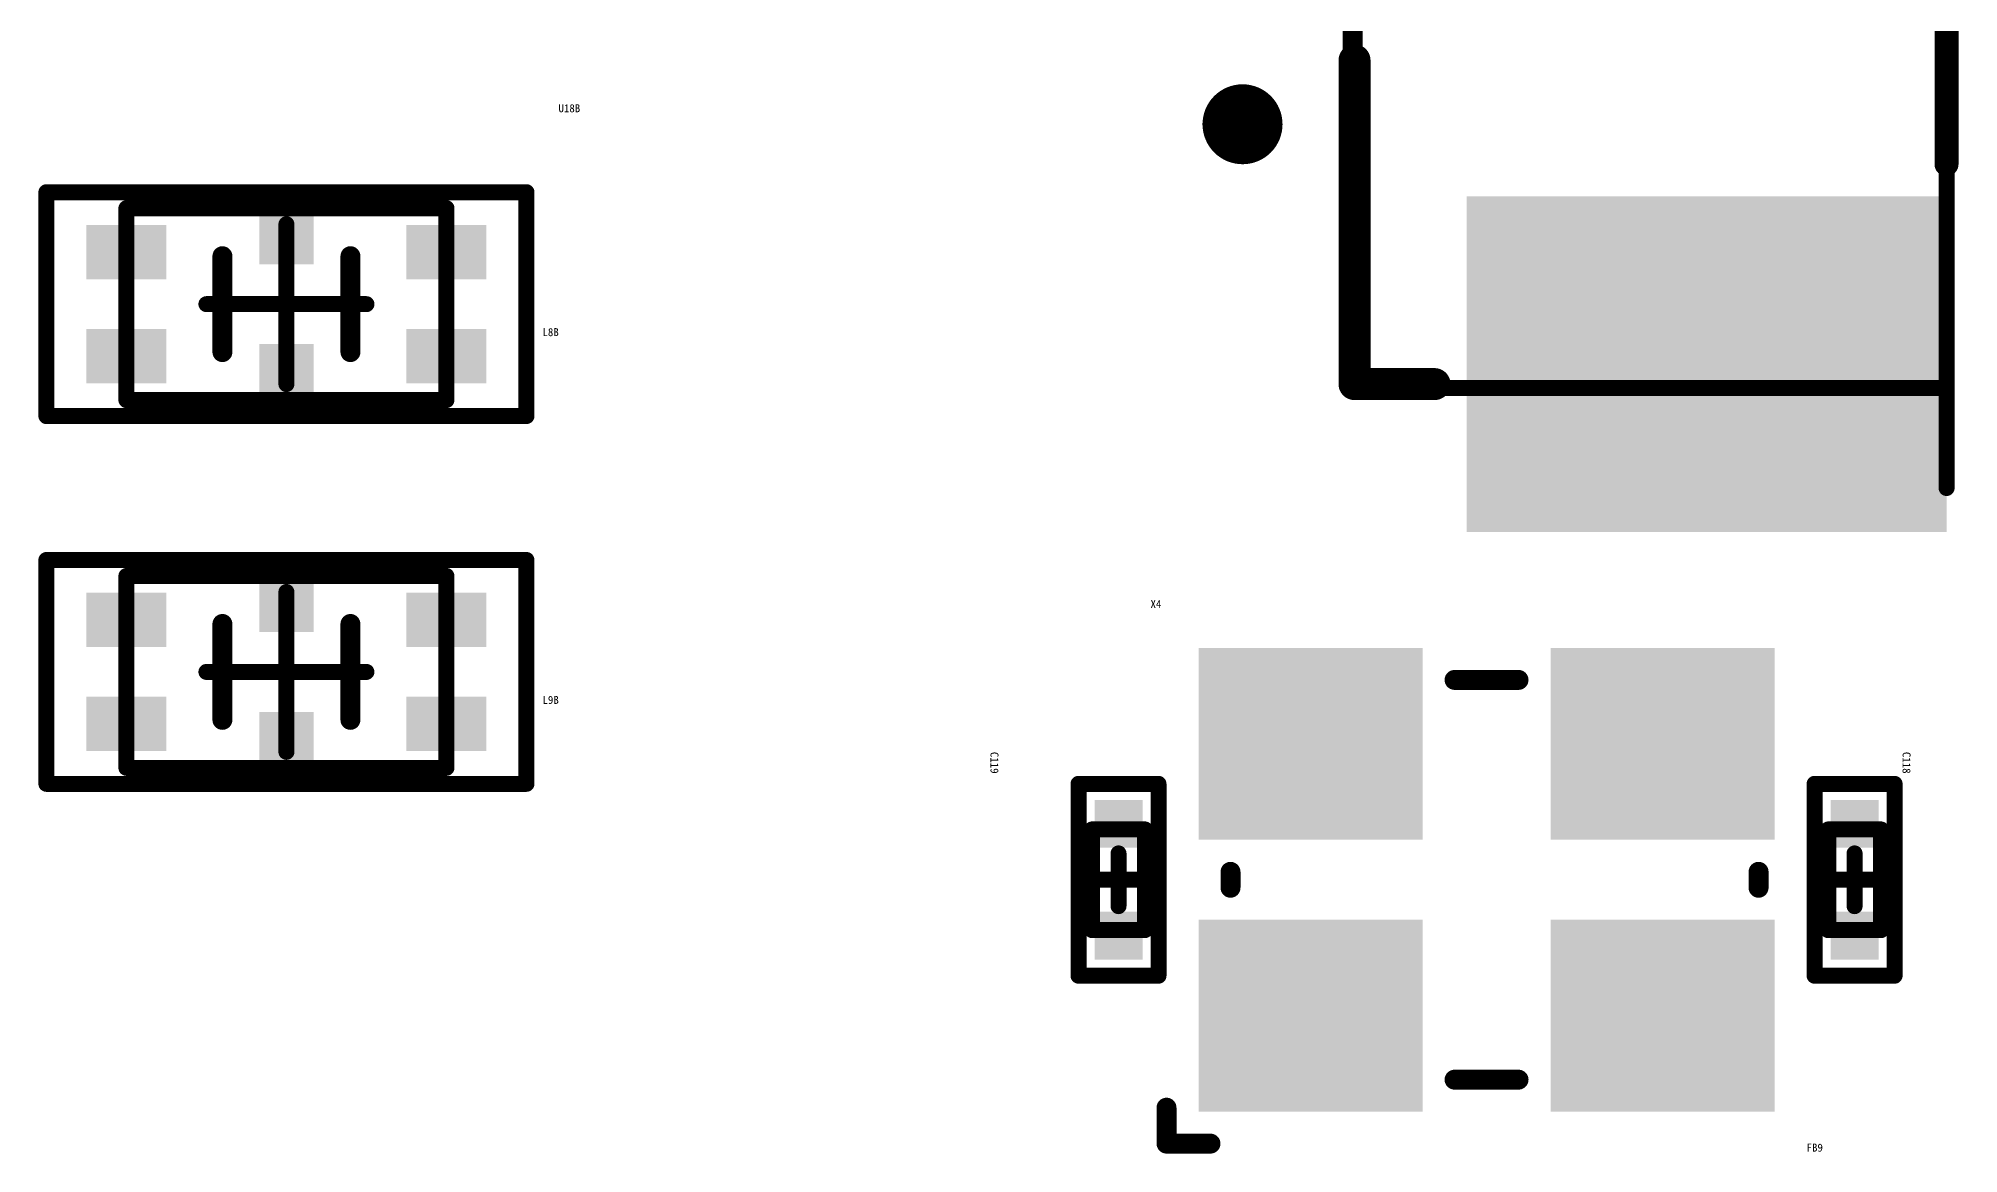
# Model space of a CAD drawing. Header units: millimetres. Extents: x 4 to 123, y 21 to 97.
# Drawn here: x 42.35 to 54.35, y 47.09 to 54.06 of the extents above; entities that cross this region are included whole.
import ezdxf

# ---------------------------------------------------------------- set-up
doc = ezdxf.new("R2010")
doc.units = ezdxf.units.MM
for name, color, linetype in [('Mechanical13', 56, 'Continuous'), ('Mechanical15', 56, 'Continuous'), ('Mechanical9', 56, 'Continuous'), ('TopLayer', 1, 'Continuous'), ('TopOverlay', 2, 'Continuous'), ('TopPaste', 8, 'Continuous')]:
    doc.layers.add(name, color=color, linetype=linetype)

msp = doc.modelspace()

# ---------------------------------------------------------------- linework, layer by layer
at = {"layer": 'Mechanical13', "const_width": 0.1}
for points in [[(50.575, 51.9), (50.575, 58.5)], [(54.275, 51.25), (54.275, 58.5)], [(50.575, 51.875), (54.275, 51.875)], [(48.935, 48.485), (48.935, 49.115)], [(48.935, 49.115), (49.265, 49.115)], [(49.265, 48.485), (49.265, 49.115)], [(53.535, 48.485), (53.535, 49.115)], [(53.535, 49.115), (53.865, 49.115)], [(53.865, 48.485), (53.865, 49.115)], [(48.935, 48.485), (49.265, 48.485)], [(53.535, 48.485), (53.865, 48.485)]]:
    msp.add_lwpolyline(points, dxfattribs=at)
at = {"layer": 'Mechanical13', "const_width": 0.05}
for points in [[(50.55, 51.9, 1), (50.6, 51.9, 1)], [(50.55, 51.875, 1), (50.6, 51.875, 1)], [(54.25, 51.875, 1), (54.3, 51.875, 1)], [(54.25, 51.25, 1), (54.3, 51.25, 1)], [(48.91, 49.115, 1), (48.96, 49.115, 1)], [(48.91, 49.115, 1), (48.96, 49.115, 1)], [(49.24, 49.115, 1), (49.29, 49.115, 1)], [(49.24, 49.115, 1), (49.29, 49.115, 1)], [(53.51, 49.115, 1), (53.56, 49.115, 1)], [(53.51, 49.115, 1), (53.56, 49.115, 1)], [(53.84, 49.115, 1), (53.89, 49.115, 1)], [(53.84, 49.115, 1), (53.89, 49.115, 1)], [(48.91, 48.485, 1), (48.96, 48.485, 1)], [(48.91, 48.485, 1), (48.96, 48.485, 1)], [(49.24, 48.485, 1), (49.29, 48.485, 1)], [(49.24, 48.485, 1), (49.29, 48.485, 1)], [(53.51, 48.485, 1), (53.56, 48.485, 1)], [(53.51, 48.485, 1), (53.56, 48.485, 1)], [(53.84, 48.485, 1), (53.89, 48.485, 1)], [(53.84, 48.485, 1), (53.89, 48.485, 1)]]:
    msp.add_lwpolyline(points, format="xyb", close=True, dxfattribs=at)
at = {"layer": 'Mechanical15', "const_width": 0.1}
for points in [[(50.55, 51.9), (50.55, 58.5)], [(54.275, 51.25), (54.275, 58.5)], [(42.4, 51.7), (42.4, 53.1)], [(42.4, 53.1), (45.4, 53.1)], [(45.4, 51.7), (45.4, 53.1)], [(43.9, 51.9), (43.9, 52.9)], [(43.4, 52.4), (44.4, 52.4)], [(50.55, 51.875), (54.275, 51.875)], [(42.4, 51.7), (45.4, 51.7)], [(42.4, 49.4), (42.4, 50.8)], [(42.4, 50.8), (45.4, 50.8)], [(45.4, 49.4), (45.4, 50.8)], [(43.9, 49.6), (43.9, 50.6)], [(43.4, 50.1), (44.4, 50.1)], [(42.4, 49.4), (45.4, 49.4)], [(48.85, 48.2), (48.85, 49.4)], [(48.85, 49.4), (49.35, 49.4)], [(49.35, 48.2), (49.35, 49.4)], [(53.45, 48.2), (53.45, 49.4)], [(53.45, 49.4), (53.95, 49.4)], [(53.95, 48.2), (53.95, 49.4)], [(49.1, 48.635), (49.1, 48.965)], [(53.7, 48.635), (53.7, 48.965)], [(48.935, 48.8), (49.265, 48.8)], [(53.535, 48.8), (53.865, 48.8)], [(48.85, 48.2), (49.35, 48.2)], [(53.45, 48.2), (53.95, 48.2)]]:
    msp.add_lwpolyline(points, dxfattribs=at)
at = {"layer": 'Mechanical15', "const_width": 0.05}
for points in [[(42.375, 53.1, 1), (42.425, 53.1, 1)], [(42.375, 53.1, 1), (42.425, 53.1, 1)], [(45.375, 53.1, 1), (45.425, 53.1, 1)], [(45.375, 53.1, 1), (45.425, 53.1, 1)], [(43.875, 52.9, 1), (43.925, 52.9, 1)], [(43.375, 52.4, 1), (43.425, 52.4, 1)], [(44.375, 52.4, 1), (44.425, 52.4, 1)], [(43.875, 51.9, 1), (43.925, 51.9, 1)], [(50.525, 51.9, 1), (50.575, 51.9, 1)], [(50.525, 51.875, 1), (50.575, 51.875, 1)], [(54.25, 51.875, 1), (54.3, 51.875, 1)], [(42.375, 51.7, 1), (42.425, 51.7, 1)], [(42.375, 51.7, 1), (42.425, 51.7, 1)], [(45.375, 51.7, 1), (45.425, 51.7, 1)], [(45.375, 51.7, 1), (45.425, 51.7, 1)], [(54.25, 51.25, 1), (54.3, 51.25, 1)], [(42.375, 50.8, 1), (42.425, 50.8, 1)], [(42.375, 50.8, 1), (42.425, 50.8, 1)], [(45.375, 50.8, 1), (45.425, 50.8, 1)], [(45.375, 50.8, 1), (45.425, 50.8, 1)], [(43.875, 50.6, 1), (43.925, 50.6, 1)], [(43.375, 50.1, 1), (43.425, 50.1, 1)], [(44.375, 50.1, 1), (44.425, 50.1, 1)], [(43.875, 49.6, 1), (43.925, 49.6, 1)], [(42.375, 49.4, 1), (42.425, 49.4, 1)], [(42.375, 49.4, 1), (42.425, 49.4, 1)], [(45.375, 49.4, 1), (45.425, 49.4, 1)], [(45.375, 49.4, 1), (45.425, 49.4, 1)], [(48.825, 49.4, 1), (48.875, 49.4, 1)], [(48.825, 49.4, 1), (48.875, 49.4, 1)], [(49.325, 49.4, 1), (49.375, 49.4, 1)], [(49.325, 49.4, 1), (49.375, 49.4, 1)], [(53.425, 49.4, 1), (53.475, 49.4, 1)], [(53.425, 49.4, 1), (53.475, 49.4, 1)], [(53.925, 49.4, 1), (53.975, 49.4, 1)], [(53.925, 49.4, 1), (53.975, 49.4, 1)], [(49.075, 48.965, 1), (49.125, 48.965, 1)], [(53.675, 48.965, 1), (53.725, 48.965, 1)], [(48.91, 48.8, 1), (48.96, 48.8, 1)], [(49.24, 48.8, 1), (49.29, 48.8, 1)], [(53.51, 48.8, 1), (53.56, 48.8, 1)], [(53.84, 48.8, 1), (53.89, 48.8, 1)], [(49.075, 48.635, 1), (49.125, 48.635, 1)], [(53.675, 48.635, 1), (53.725, 48.635, 1)], [(48.825, 48.2, 1), (48.875, 48.2, 1)], [(48.825, 48.2, 1), (48.875, 48.2, 1)], [(49.325, 48.2, 1), (49.375, 48.2, 1)], [(49.325, 48.2, 1), (49.375, 48.2, 1)], [(53.425, 48.2, 1), (53.475, 48.2, 1)], [(53.425, 48.2, 1), (53.475, 48.2, 1)], [(53.925, 48.2, 1), (53.975, 48.2, 1)], [(53.925, 48.2, 1), (53.975, 48.2, 1)]]:
    msp.add_lwpolyline(points, format="xyb", close=True, dxfattribs=at)
at = {"layer": 'Mechanical9', "const_width": 0.1}
for points in [[(42.9, 51.8), (42.9, 53)], [(42.9, 53), (44.9, 53)], [(44.9, 51.8), (44.9, 53)], [(42.9, 51.8), (44.9, 51.8)], [(42.9, 49.5), (42.9, 50.7)], [(42.9, 50.7), (44.9, 50.7)], [(44.9, 49.5), (44.9, 50.7)], [(42.9, 49.5), (44.9, 49.5)]]:
    msp.add_lwpolyline(points, dxfattribs=at)
at = {"layer": 'Mechanical9', "const_width": 0.05}
for points in [[(42.875, 53, 1), (42.925, 53, 1)], [(42.875, 53, 1), (42.925, 53, 1)], [(44.875, 53, 1), (44.925, 53, 1)], [(44.875, 53, 1), (44.925, 53, 1)], [(42.875, 51.8, 1), (42.925, 51.8, 1)], [(42.875, 51.8, 1), (42.925, 51.8, 1)], [(44.875, 51.8, 1), (44.925, 51.8, 1)], [(44.875, 51.8, 1), (44.925, 51.8, 1)], [(42.875, 50.7, 1), (42.925, 50.7, 1)], [(42.875, 50.7, 1), (42.925, 50.7, 1)], [(44.875, 50.7, 1), (44.925, 50.7, 1)], [(44.875, 50.7, 1), (44.925, 50.7, 1)], [(42.875, 49.5, 1), (42.925, 49.5, 1)], [(42.875, 49.5, 1), (42.925, 49.5, 1)], [(44.875, 49.5, 1), (44.925, 49.5, 1)], [(44.875, 49.5, 1), (44.925, 49.5, 1)]]:
    msp.add_lwpolyline(points, format="xyb", close=True, dxfattribs=at)
at = {"layer": 'TopLayer'}
for points in [[(44.07, 52.65), (44.07, 53.15), (43.73, 52.65), (43.73, 53.15)], [(51.275, 53.075), (51.275, 50.975), (54.275, 53.075), (54.275, 50.975)], [(42.65, 52.555), (43.15, 52.555), (42.65, 52.895), (43.15, 52.895)], [(44.65, 52.555), (45.15, 52.555), (44.65, 52.895), (45.15, 52.895)], [(42.65, 51.905), (43.15, 51.905), (42.65, 52.245), (43.15, 52.245)], [(44.65, 51.905), (45.15, 51.905), (44.65, 52.245), (45.15, 52.245)], [(44.07, 51.65), (44.07, 52.15), (43.73, 51.65), (43.73, 52.15)], [(44.07, 50.35), (44.07, 50.85), (43.73, 50.35), (43.73, 50.85)], [(42.65, 50.255), (43.15, 50.255), (42.65, 50.595), (43.15, 50.595)], [(44.65, 50.255), (45.15, 50.255), (44.65, 50.595), (45.15, 50.595)], [(49.6, 49.05), (51, 49.05), (49.6, 50.25), (51, 50.25)], [(51.8, 49.05), (53.2, 49.05), (51.8, 50.25), (53.2, 50.25)], [(42.65, 49.605), (43.15, 49.605), (42.65, 49.945), (43.15, 49.945)], [(44.65, 49.605), (45.15, 49.605), (44.65, 49.945), (45.15, 49.945)], [(44.07, 49.35), (44.07, 49.85), (43.73, 49.35), (43.73, 49.85)], [(48.95, 49), (49.25, 49), (48.95, 49.3), (49.25, 49.3)], [(53.85, 49.3), (53.55, 49.3), (53.85, 49), (53.55, 49)], [(48.95, 48.3), (49.25, 48.3), (48.95, 48.6), (49.25, 48.6)], [(53.85, 48.6), (53.55, 48.6), (53.85, 48.3), (53.55, 48.3)], [(49.6, 47.35), (51, 47.35), (49.6, 48.55), (51, 48.55)], [(51.8, 47.35), (53.2, 47.35), (51.8, 48.55), (53.2, 48.55)]]:
    msp.add_solid(points, dxfattribs=at)
at = {"layer": 'TopOverlay'}
for points, const_width in [([(54.275, 53.275), (54.275, 57.125)], 0.15), ([(50.575, 51.9), (50.575, 53.925)], 0.2), ([(43.5, 52.1), (43.5, 52.7)], 0.125), ([(44.3, 52.1), (44.3, 52.7)], 0.125), ([(50.575, 51.9), (51.075, 51.9)], 0.2), ([(43.5, 49.8), (43.5, 50.4)], 0.125), ([(44.3, 49.8), (44.3, 50.4)], 0.125), ([(51.2, 50.05), (51.6, 50.05)], 0.125), ([(49.8, 48.75), (49.8, 48.85)], 0.125), ([(53.1, 48.75), (53.1, 48.85)], 0.125), ([(51.2, 47.55), (51.6, 47.55)], 0.125), ([(49.4, 47.15), (49.4, 47.375)], 0.125), ([(49.4, 47.15), (49.675, 47.15)], 0.125)]:
    msp.add_lwpolyline(points, dxfattribs=dict(at, const_width=const_width))
for points, const_width in [([(50.525, 53.925, 1), (50.625, 53.925, 1)], 0.1), ([(50, 53.525, 1), (49.75, 53.525, 1)], 0.25), ([(49.687, 53.525, 1), (49.812, 53.525, 1)], 0.125), ([(49.937, 53.525, 1), (50.062, 53.525, 1)], 0.125), ([(54.237, 53.275, 1), (54.312, 53.275, 1)], 0.075), ([(43.469, 52.7, 1), (43.531, 52.7, 1)], 0.0625), ([(44.269, 52.7, 1), (44.331, 52.7, 1)], 0.0625), ([(43.469, 52.1, 1), (43.531, 52.1, 1)], 0.0625), ([(44.269, 52.1, 1), (44.331, 52.1, 1)], 0.0625), ([(50.525, 51.9, 1), (50.625, 51.9, 1)], 0.1), ([(50.525, 51.9, 1), (50.625, 51.9, 1)], 0.1), ([(51.025, 51.9, 1), (51.125, 51.9, 1)], 0.1), ([(43.469, 50.4, 1), (43.531, 50.4, 1)], 0.0625), ([(44.269, 50.4, 1), (44.331, 50.4, 1)], 0.0625), ([(51.169, 50.05, 1), (51.231, 50.05, 1)], 0.0625), ([(51.569, 50.05, 1), (51.631, 50.05, 1)], 0.0625), ([(43.469, 49.8, 1), (43.531, 49.8, 1)], 0.0625), ([(44.269, 49.8, 1), (44.331, 49.8, 1)], 0.0625), ([(49.769, 48.85, 1), (49.831, 48.85, 1)], 0.0625), ([(53.069, 48.85, 1), (53.131, 48.85, 1)], 0.0625), ([(49.769, 48.75, 1), (49.831, 48.75, 1)], 0.0625), ([(53.069, 48.75, 1), (53.131, 48.75, 1)], 0.0625), ([(51.169, 47.55, 1), (51.231, 47.55, 1)], 0.0625), ([(51.569, 47.55, 1), (51.631, 47.55, 1)], 0.0625), ([(49.369, 47.375, 1), (49.431, 47.375, 1)], 0.0625), ([(49.369, 47.15, 1), (49.431, 47.15, 1)], 0.0625), ([(49.369, 47.15, 1), (49.431, 47.15, 1)], 0.0625), ([(49.644, 47.15, 1), (49.706, 47.15, 1)], 0.0625)]:
    msp.add_lwpolyline(points, format="xyb", close=True, dxfattribs=dict(at, const_width=const_width))
at = {"layer": 'TopPaste'}
for points in [[(44.07, 52.65), (44.07, 53.15), (43.73, 52.65), (43.73, 53.15)], [(51.275, 53.075), (51.275, 50.975), (54.275, 53.075), (54.275, 50.975)], [(42.65, 52.555), (43.15, 52.555), (42.65, 52.895), (43.15, 52.895)], [(44.65, 52.555), (45.15, 52.555), (44.65, 52.895), (45.15, 52.895)], [(42.65, 51.905), (43.15, 51.905), (42.65, 52.245), (43.15, 52.245)], [(44.65, 51.905), (45.15, 51.905), (44.65, 52.245), (45.15, 52.245)], [(44.07, 51.65), (44.07, 52.15), (43.73, 51.65), (43.73, 52.15)], [(44.07, 50.35), (44.07, 50.85), (43.73, 50.35), (43.73, 50.85)], [(42.65, 50.255), (43.15, 50.255), (42.65, 50.595), (43.15, 50.595)], [(44.65, 50.255), (45.15, 50.255), (44.65, 50.595), (45.15, 50.595)], [(49.6, 49.05), (51, 49.05), (49.6, 50.25), (51, 50.25)], [(51.8, 49.05), (53.2, 49.05), (51.8, 50.25), (53.2, 50.25)], [(42.65, 49.605), (43.15, 49.605), (42.65, 49.945), (43.15, 49.945)], [(44.65, 49.605), (45.15, 49.605), (44.65, 49.945), (45.15, 49.945)], [(44.07, 49.35), (44.07, 49.85), (43.73, 49.35), (43.73, 49.85)], [(48.95, 49), (49.25, 49), (48.95, 49.3), (49.25, 49.3)], [(53.85, 49.3), (53.55, 49.3), (53.85, 49), (53.55, 49)], [(48.95, 48.3), (49.25, 48.3), (48.95, 48.6), (49.25, 48.6)], [(53.85, 48.6), (53.55, 48.6), (53.85, 48.3), (53.55, 48.3)], [(49.6, 47.35), (51, 47.35), (49.6, 48.55), (51, 48.55)], [(51.8, 47.35), (53.2, 47.35), (51.8, 48.55), (53.2, 48.55)]]:
    msp.add_solid(points, dxfattribs=at)

# ---------------------------------------------------------------- texts
at = {"layer": 'TopOverlay'}
for s, p in [('U18B', (45.6, 53.6)), ('L8B', (45.5, 52.2)), ('X4', (49.3, 50.5)), ('L9B', (45.5, 49.9)), ('FB9', (53.4, 47.1))]:
    msp.add_text(s, height=0.05, dxfattribs=at).set_placement(p)
for s, p in [('C119', (48.3, 49.6)), ('C118', (54, 49.6))]:
    msp.add_text(s, height=0.05, rotation=270, dxfattribs=at).set_placement(p)

doc.saveas('drawing.dxf')
